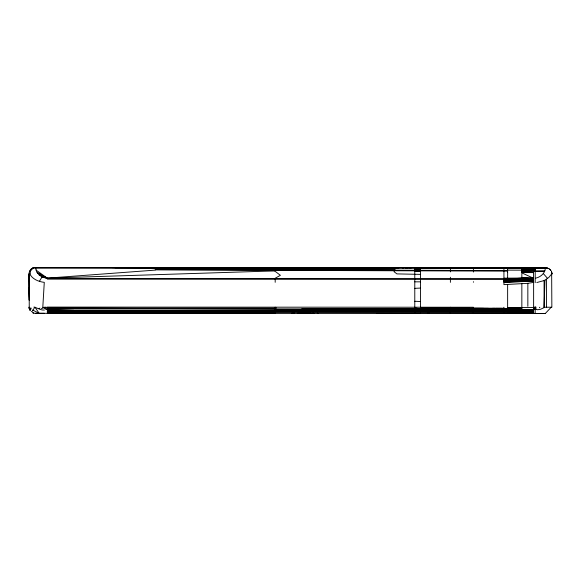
<?xml version="1.0" encoding="UTF-8"?>
<svg xmlns="http://www.w3.org/2000/svg" width="581" height="581" viewBox="0 0 581 581"><rect width="100%" height="100%" fill="white"/><g stroke="black" fill="none" stroke-linecap="round" stroke-linejoin="round"><path stroke-width="0.87" d="M29.268 308.693L29.065 273.738L29.144 300.254M29.253 299.745L29.079 273.782M535.203 309.361L533.627 309.775L521.847 309.782L521.847 308.816L507.634 308.823M47.293 278.604L503.93 279.207L521.847 278.248L503.93 278.306L521.847 278.248M521.847 278.008L521.847 272.888L533.627 278.321L521.847 277.355M521.847 272.148L533.569 272.416M521.847 271.726L521.847 272.264L533.569 272.38M521.847 271.639L521.847 271.196M35.259 313.304L533.619 313.486L533.627 281.8L533.627 282.395L527.846 283.332L503.93 284.632L503.93 282.061L533.126 281.219L503.93 281.582M544.963 280.165L544.092 280.572L544.07 307.255L544.963 280.165L548.805 277.464L551.63 274.021M536.161 309.288L537.519 309.76L540.591 309.281L544.775 307.247L546.496 307.24L546.539 279.229M551.216 307.226L551.856 307.226L551.645 272.031M275.191 282.308L275.198 278.234L280.391 275.321L274.602 270.906L47.293 278.146L39.261 275.067L36.734 271.85L35.717 268.291M275.183 313.05L275.183 307.182M29.282 279.802L29.072 281.4M393.787 267.819L275.249 267.616L274.602 270.906M42.812 307.095L44.279 282.359C39.029 281.741 33.407 279.65 30.415 275.038L30.19 271.225L32.834 268.255M533.569 281.204L533.569 269.308L521.847 269.33L535.203 269.323M535.203 308.867L533.627 308.293L533.627 307.269M47.272 310.058L275.191 310.363L47.286 310.486L533.569 310.675L533.627 308.801M29.667 309.215L29.391 308.112M378.246 267.899L201.302 267.776M114.856 267.71L378.275 267.79M275.241 268.073L395.022 267.986M521.847 313.399L533.569 313.457L533.569 311.089M29.166 272.707L29.29 272.14M395.029 268.349L275.256 268.458M155.483 267.601L155.156 270.114L47.293 278.146L37.387 272.925M545.312 267.768L545.748 267.725L112.416 267.638M29.493 308.613L30.059 307.603M535.74 278.132C540.541 277.202 545.515 272.947 545.312 267.754L35.71 267.543L33.008 268.037M507.634 309.23L76.017 308.62L47.272 308.119L275.198 308.954L275.51 308.206M29.442 271.661L31.882 268.545M378.304 267.761L383.562 267.732L275.249 267.667M29.58 271.32L31.715 268.662L34.911 267.805M29.936 309.099L30.227 308.62M39.363 281.335L42.064 276.948L46.654 278.132L42.856 277.29L39.261 275.067M30.532 309.586L30.902 309.107M30.089 270.347L33.262 267.877M533.627 308.293L534.789 307.785L535.203 306.681L535.203 313.442M383.075 267.943L378.209 268.037M539.371 307.777L539.858 307.262M544.186 313.479L545.305 313.486L550.621 307.85M31.134 269.163L31.461 268.85L31.076 269.228M30.764 308.62L31.33 308.112M32.325 268.291L31.882 268.596L33.749 267.725M414.522 308.627L411.406 308.627M32.347 268.32L32.812 268.102M544.092 280.572L536.822 282.526M533.627 307.792L534.789 307.284M533.627 309.288L534.774 308.794M256.686 313.006L255.64 313.282M38.687 308.613L39.987 308.119M420.564 308.315L503.93 308.358L420.506 308.315L469.477 308.308M535.203 307.857L534.789 307.785L536.205 307.269M41.425 308.62L45.776 307.095M42.812 307.618L44.272 307.095M45.776 307.618L47.286 307.095L473.406 307.247L473.406 308.271L488.403 308.344M44.309 308.62L45.776 308.119M395.581 267.892L395.203 268.008L396.787 268.131M256.795 312.999L255.749 313.282M275.198 308.954L273.825 308.453L276.215 307.966L275.198 307.959M534.789 307.785L535.203 307.712M309.412 313.021L310.595 312.818M255.219 313.355L258.044 313.362L257.55 313.377M34.766 267.601L57.105 267.55M420.404 267.667L430.739 267.667M258.008 313.166L259.482 313.006M304.277 313.304L307.654 313.036L306.165 312.883M262.075 313.006L258.53 313.282M267.347 313.006L268.916 312.868M299.382 313.181L301.474 313.028M263.273 313.166L265.423 313.006M387.65 268.139L390.134 267.972M308.032 313.188L303.965 313.195M269.119 313.166L271.618 313.014M310.218 313.304L306.753 313.384L309.15 313.399M395.61 268.139L397.934 268.03M414.783 288.343L420.506 288.074M521.847 271.269L544.855 270.811M294.407 313.188L291.909 313.297L294.676 313.377M503.93 282.301L533.343 281.211L503.93 280.362L533.569 280.34L503.93 280.274L503.93 281.458L533.351 281.204L503.93 281.705M420.506 270.085L414.783 269.816M29.144 308.162L29.079 307.632L29.326 308.693M35.412 313.297L44.33 313.297M139.186 313.341L144.044 313.341M254.558 313.377L257.005 313.362L256.177 313.355M312.738 313.406L313.776 313.377M551.34 307.226L546.496 307.24M545.305 313.486L544.615 313.479M155.643 313.341L154.364 313.333L162.578 313.341M47.293 279.091L503.93 278.807L533.569 278.321M503.93 267.688L503.93 278.807L521.847 278.314L503.93 278.72M503.93 280.049L532.937 279.279L503.93 279.403M419.286 267.754L420.506 267.761L414.783 267.848L420.506 267.659L420.506 313.355M521.847 278.328L503.93 278.764M268.516 313.355L273.252 313.355M292.003 313.37L294.545 313.304M154.423 313.341L155.708 313.341M503.93 279.933L532.937 279.279L503.93 279.512M533.569 272.612L521.847 272.562M420.506 271.24L414.783 271.349L420.506 271.363M504.134 281.756L533.126 281.219M535.203 282.664L535.203 267.725L414.783 267.739L414.783 313.355M258.85 313.384L260.789 313.348L259.78 313.29M414.783 267.805L420.506 267.725M455.308 267.885L454.349 267.877M254.681 313.377L257.005 313.362M536.51 313.486L543.714 313.479M301.895 308.714L420.506 308.642L414.783 308.634M256.482 313.377L258.044 313.362M420.506 268.357L414.783 268.407L420.506 268.843L414.783 268.538M536.466 267.805L542.153 267.747M380.795 267.761L383.562 267.732M414.783 267.957L535.203 268.066M524.846 267.79L533.569 267.718M302.534 313.391L304.582 313.37L302.004 313.297M502.449 267.856L500.662 267.856L504.606 267.885M545.661 267.732L35.71 267.986M153.188 313.348L154.234 313.341M420.506 267.659L417.645 267.667M545.784 267.776L454.073 267.885M521.847 307.589L533.569 307.531M536.263 313.479L537.41 313.479M378.333 267.725L395.029 267.819L388.369 267.783M420.506 308.489L450.398 308.402L448.481 308.366M543.01 313.486L533.997 313.486L535.333 313.479M182.18 267.805L206.763 267.776M395.944 267.819L399.06 267.812M450.398 267.885L470.748 267.856M497.292 267.856L500.19 267.856L493.16 267.848M503.669 267.856L505.492 267.856M524.331 268.131L527.846 268.124L527.846 267.718M507.634 307.821L521.847 307.799M440.115 308.344L443.659 308.344M464.64 308.358L465.09 308.358M483.624 308.344L466.311 308.358M492.477 308.344L495.237 308.344M300.065 313.391L297.298 313.37M533.997 313.486L538.297 313.479M414.783 268.073L473.406 268.044M414.783 268.284L420.506 268.284M503.93 268.023L527.846 268.001M155.483 268.378L275.256 268.335M521.847 268.393L535.203 268.386L521.847 268.03M155.483 268.821L395.015 268.916L395.022 267.71M275.256 268.945L395.015 268.916L394.034 271.697L396.932 273.898L420.506 274.385M414.783 269.257L420.506 269.257M414.783 269.33L420.506 269.33M533.569 279.788L533.619 279.265M503.93 281.219L532.748 281.182L503.93 280.485M414.783 281.836L420.506 281.836M59.538 308.126L275.183 308.206M503.93 308.373L473.406 308.358L473.406 313.464L503.93 313.471L503.93 307.255M473.406 308.772L456.695 308.765L465.388 308.758M414.783 308.751L507.634 308.743L494.91 308.772M450.398 308.852L473.406 308.838M521.847 309.274L275.198 309.441M521.847 309.76L507.634 309.76L533.569 309.775M533.569 310.232L521.847 309.898L521.709 310.682L507.634 310.661L507.634 310.218L503.93 310.174L275.198 309.92M521.847 311.467L507.634 311.46L533.561 311.474L47.272 311.663M521.847 311.823L507.634 311.823L533.569 311.837L47.279 311.293M521.847 312.476L533.569 312.462M47.272 313.108L275.191 313.203M420.506 313.45L376.386 313.428M521.847 267.841L535.203 267.87M392.996 267.841L414.783 267.892M473.406 267.856L458.206 267.834L473.406 267.718L473.406 272.046M35.71 267.514L93.723 267.55M98.211 267.558L207.025 267.63L206.734 268.139M405.291 267.848L408.16 267.848M450.398 267.834L473.406 268.023M503.93 267.885L545.312 267.877M378.238 267.943L380.57 267.95M414.783 268.161L450.398 268.102M275.263 268.03L155.483 267.935L274.929 267.776M507.634 268.335L535.203 268.371L521.658 268.313M35.717 267.739L275.249 268.182M521.847 268.858L535.203 268.88L521.847 268.56M155.483 268.473L275.249 268.654M507.634 270.129L521.847 270.158M533.569 270.201L535.203 270.201L521.847 269.969M414.783 270.012L420.506 270.02M507.634 307.777L521.847 307.785M47.272 308.119L63.837 308.141M44.396 310.058C40.488 310.465 37.489 307.719 33.88 307.088M507.634 310.661L521.847 310.675M507.634 312.135L533.569 312.171L507.634 312.157L521.847 312.171M275.183 312.513L521.847 312.716L533.569 312.956L534.382 313.479M427.754 312.868L429.57 312.868M164.844 312.868L275.183 312.956L47.264 312.956L275.191 313.123M389.096 313.428L397.092 313.442M533.293 313.471L544.963 313.486M545.428 267.725L549.176 268.763L550.97 270.586L550.686 270.216M506.45 267.87L506.93 267.87M420.506 267.892L421.741 267.892L420.506 267.834M414.783 269.402L420.506 269.424M155.483 269.33L507.634 270.593M495.963 308.344L501.752 308.358M450.398 308.758L453.456 308.765M507.634 271.116L274.893 270.361M533.569 271.32L544.6 271.385M155.301 269.853L274.748 270.644M503.19 267.856L503.567 267.856M521.847 313.152L533.569 313.29M503.93 280.754L532.748 281.182L503.93 280.579M312.295 313.377L314.234 313.406M409.641 267.848L411.123 267.877M507.634 308.533L521.847 308.816M396.322 267.79L398.675 267.841M414.783 308.133L417.122 308.184M420.506 268.545L414.783 268.407L420.506 268.64M31.287 311.656L31.94 311.648L34.933 307.102L39.138 313.304L32.659 310.043M546.256 267.819L546.779 267.819M521.847 277.907L533.532 278.321L503.93 279.207L503.93 279.722M310.632 313.384L311.046 313.399M414.783 268.916L420.506 269.163M414.783 301.256L420.506 301.517M306.071 313.188L308.395 313.297M402.328 267.863L403.461 267.935M299.164 313.021L301.735 313.188M269.424 313.006L271.349 313.174M317.328 313.312L317.989 313.384M547.287 267.921L546.271 267.754M263.665 312.999L265.059 313.174M535.203 308.366L534.789 308.293L536.176 308.794M317.451 313.304L317.865 313.384M34.235 313.21L32.768 312.767M545.327 267.725L548.74 268.487M34.17 313.203L32.63 312.716M258.487 313.014L259.01 313.159M521.782 311.075L521.847 313.45M41.273 276.527L42.231 276.992M37.053 272.402L47.293 278.146L35.928 270.005M549.597 269.105L550.686 270.172M543.293 273.528L547.614 278.466M30.125 310.196L29.42 309.208M29.878 310.189L30.234 310.653M551.638 271.988L551.456 271.552L551.841 274.029M29.152 273.23L29.355 273.724M29.348 297.45L29.065 287.508L29.428 289.185M551.783 272.533L551.95 274.072L551.885 273.005M29.05 307.088L29.144 307.632M29.348 293.587L29.065 287.508L29.362 289.251M29.319 291.117L29.065 287.508L29.391 289.999M29.065 287.508L29.319 290.101M527.846 283.332L527.846 306.325M521.847 267.718L521.847 271.116M521.847 283.659L521.847 308.264M507.634 267.688L507.634 272.01M507.634 272.119L507.634 277.82M507.634 284.429L507.634 308.242M507.634 308.467L507.634 309.796M507.634 311.075L507.634 313.471M473.406 281.669L473.406 282.264M450.398 267.674L450.398 271.893M450.398 277.253L450.398 278.836M450.398 279.236L450.398 282.366M450.398 307.24L450.398 313.45M73.976 308.62L45.805 309.114L73.976 308.62M535.203 268.611L521.847 268.625L535.203 268.604M533.569 270.731L521.847 270.666L533.569 270.731M420.506 268.916L414.783 268.662L420.506 268.916"/></g></svg>
